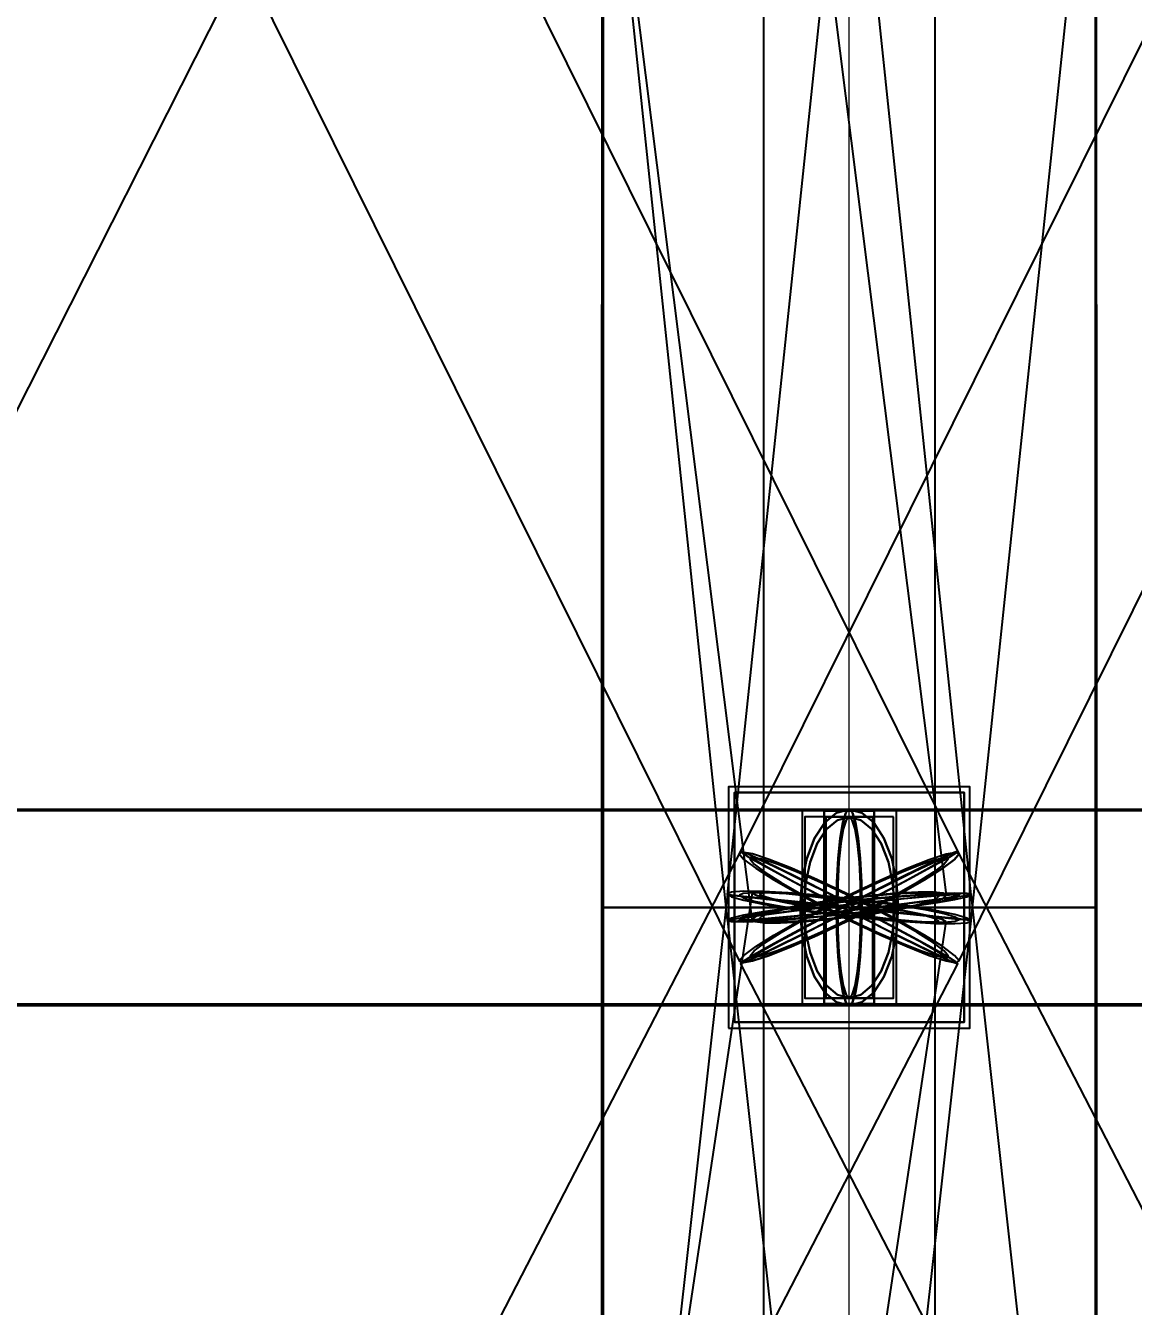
# Model space of a CAD drawing. Header units: millimetres. Extents: x -123812 to 252100, y -3000 to 639000.
# Drawn here: x -1707 to 589, y 474173 to 476827 of the extents above; entities that cross this region are included whole.
import ezdxf

# ---------------------------------------------------------------- set-up
doc = ezdxf.new("R2010")
doc.units = ezdxf.units.MM
for name, color, linetype, lineweight in [('D-BMK-AXIS', 7, 'Continuous', 13), ('D-STR-DIM', 7, 'Continuous', 13), ('D-STR-STRC', 7, 'Continuous', 25)]:
    doc.layers.add(name, color=color, linetype=linetype, lineweight=lineweight)
doc.styles.add('OpenSansCondensed-Light', font='OpenSansCondensed-Light.ttf')
doc.styles.add('TOWER_UNICODE', font='Arial Unicode.ttf')
doc.dimstyles.new('EZDXF', dxfattribs={"dimtxt": 0.25, "dimasz": 0.175, "dimexe": 0.375, "dimexo": 0.125, "dimgap": 0.1, "dimtad": 1, "dimlfac": 100, "dimzin": 12, "dimdsep": 46, "dimtxsty": 'OpenSansCondensed-Light', "dimblk": 'ARCHTICK', "dimcen": 2.5, "dimazin": 3, "dimtfac": 0.5, "dimtmove": 2, "dimatfit": 3})

# ---------------------------------------------------------------- blocks, each defined once
blk = doc.blocks.new('_ARCHTICK')
at = {"color": 0, "linetype": 'BYBLOCK', "const_width": 0.15}
blk.add_lwpolyline([(-0.5, -0.5), (0.5, 0.5)], dxfattribs=at)

msp = doc.modelspace()

# ---------------------------------------------------------------- linework, layer by layer
at = {"layer": 'D-BMK-AXIS'}
msp.add_line((0, -3000), (0, 639000), dxfattribs=at)
at = {"layer": 'D-STR-STRC'}
for points in [[(-2972.9, 496974.8), (-201.6, 474974.8), (-194.8, 474970.6), (-174.6, 474968.4), (-142.6, 474968.3), (-100.8, 474970.4), (-52.2, 474974.5), (0, 474980.3), (52.2, 474987.5), (100.8, 474995.5), (142.6, 475003.9), (174.6, 475011.9), (194.8, 475019.2), (201.6, 475025.2), (-2569.7, 497025.2)], [(-2561.9, 496973.6), (-252.6, 474973.6), (-244, 474971), (-218.8, 474970.4), (-178.6, 474971.8), (-126.3, 474975.2), (-65.4, 474980.2), (0, 474986.6), (65.4, 474993.9), (126.3, 475001.6), (178.6, 475009.2), (218.8, 475016.2), (244, 475022.1), (252.6, 475026.4), (-2056.6, 497026.4)], [(2056.6, 497026.5), (-252.6, 475026.5), (-244, 475025.3), (-218.8, 475022.4), (-178.6, 475018), (-126.3, 475012.4), (-65.4, 475005.9), (0, 474999), (65.4, 474992.1), (126.3, 474985.8), (178.6, 474980.5), (218.8, 474976.5), (244, 474974.1), (252.6, 474973.5), (2561.9, 496973.5)], [(-226.2, 480114.8), (-2756.9, 475114.8), (-2752.8, 475110.9), (-2733.5, 475099.5), (-2700.5, 475081.2), (-2655.8, 475057.4), (-2602.7, 475029.7), (-2544.6, 475000), (-2485.6, 474970.3), (-2429.6, 474942.6), (-2380.5, 474918.8), (-2341.7, 474900.5), (-2315.8, 474889.1), (-2304.5, 474885.2), (226.2, 479885.2)], [(-2708, 479889.1), (-227.7, 474889.1), (-221.7, 474885.2), (-200.6, 474889.1), (-165.9, 474900.5), (-119.9, 474918.8), (-65.6, 474942.6), (-7, 474970.3), (52.2, 475000), (107.8, 475029.7), (156.1, 475057.4), (193.7, 475081.2), (218.1, 475099.5), (227.7, 475110.9), (-2252.7, 480110.9)], [(2252.7, 480110.9), (-227.7, 475110.9), (-218.1, 475099.5), (-193.7, 475081.2), (-156.1, 475057.4), (-107.8, 475029.7), (-52.2, 475000), (7, 474970.3), (65.6, 474942.6), (119.9, 474918.8), (165.9, 474900.5), (200.6, 474889.1), (221.7, 474885.2), (227.7, 474889.1), (2708, 479889.1)], [(-3239.8, 474796.8), (0, 474796.8), (26.3, 474803.7), (50.8, 474824), (71.8, 474856.3), (88, 474898.4), (98.1, 474947.4), (101.6, 475000), (98.1, 475052.6), (88, 475101.6), (71.8, 475143.7), (50.8, 475176), (26.3, 475196.3), (0, 475203.2), (-3239.8, 475203.2)], [(-3239.8, 474796.8), (0, 474796.8), (26.3, 474803.7), (50.8, 474824), (71.8, 474856.3), (88, 474898.4), (98.1, 474947.4), (101.6, 475000), (98.1, 475052.6), (88, 475101.6), (71.8, 475143.7), (50.8, 475176), (26.3, 475196.3), (0, 475203.2), (-3239.8, 475203.2)], [(-2530.7, 474796.8), (0, 474796.8), (6.9, 474803.7), (13.3, 474824), (18.8, 474856.3), (23, 474898.4), (25.6, 474947.4), (26.5, 475000), (25.6, 475052.6), (23, 475101.6), (18.8, 475143.7), (13.3, 475176), (6.9, 475196.3), (0, 475203.2), (-2530.7, 475203.2)], [(-2530.7, 474796.8), (0, 474796.8), (6.9, 474803.7), (13.3, 474824), (18.8, 474856.3), (23, 474898.4), (25.6, 474947.4), (26.5, 475000), (25.6, 475052.6), (23, 475101.6), (18.8, 475143.7), (13.3, 475176), (6.9, 475196.3), (0, 475203.2), (-2530.7, 475203.2)], [(3239.8, 475203.2), (0, 475203.2), (-26.3, 475196.3), (-50.8, 475176), (-71.8, 475143.7), (-88, 475101.6), (-98.1, 475052.6), (-101.6, 475000), (-98.1, 474947.4), (-88, 474898.4), (-71.8, 474856.3), (-50.8, 474824), (-26.3, 474803.7), (0, 474796.8), (3239.8, 474796.8)], [(3239.8, 475203.2), (0, 475203.2), (-26.3, 475196.3), (-50.8, 475176), (-71.8, 475143.7), (-88, 475101.6), (-98.1, 475052.6), (-101.6, 475000), (-98.1, 474947.4), (-88, 474898.4), (-71.8, 474856.3), (-50.8, 474824), (-26.3, 474803.7), (0, 474796.8), (3239.8, 474796.8)], [(2530.7, 475203.2), (0, 475203.2), (-6.9, 475196.3), (-13.3, 475176), (-18.8, 475143.7), (-23, 475101.6), (-25.6, 475052.6), (-26.5, 475000), (-25.6, 474947.4), (-23, 474898.4), (-18.8, 474856.3), (-13.3, 474824), (-6.9, 474803.7), (0, 474796.8), (2530.7, 474796.8)], [(2530.7, 475203.2), (0, 475203.2), (-6.9, 475196.3), (-13.3, 475176), (-18.8, 475143.7), (-23, 475101.6), (-25.6, 475052.6), (-26.5, 475000), (-25.6, 474947.4), (-23, 474898.4), (-18.8, 474856.3), (-13.3, 474824), (-6.9, 474803.7), (0, 474796.8), (2530.7, 474796.8)], [(-2355.7, 469883.3), (225.3, 474883.3), (221.3, 474887.3), (202.2, 474899), (169.4, 474917.5), (125, 474941.7), (72.1, 474969.8), (14.3, 475000), (-44.5, 475030.2), (-100.3, 475058.3), (-149.2, 475082.5), (-187.9, 475101), (-213.9, 475112.7), (-225.3, 475116.7), (-2806.3, 470116.7)], [(2806.3, 470116.7), (225.3, 475116.7), (213.9, 475112.7), (187.9, 475101), (149.2, 475082.5), (100.3, 475058.3), (44.5, 475030.2), (-14.3, 475000), (-72.1, 474969.8), (-125, 474941.7), (-169.4, 474917.5), (-202.2, 474899), (-221.3, 474887.3), (-225.3, 474883.3), (2355.7, 469883.3)], [(-3571.2, 449969.8), (200.9, 474969.8), (194.1, 474974.1), (174, 474980.2), (142.1, 474987.6), (100.5, 474995.9), (52, 475004.4), (0, 475012.7), (-52, 475020.1), (-100.5, 475026.1), (-142.1, 475030.3), (-174, 475032.5), (-194.1, 475032.5), (-200.9, 475030.2), (-3973.1, 450030.2)], [(-2529.9, 449972.1), (252.4, 474972.1), (243.8, 474977.9), (218.6, 474985.2), (178.5, 474993.5), (126.2, 475002.3), (65.3, 475010.9), (0, 475018.8), (-65.3, 475025.4), (-126.2, 475030.2), (-178.5, 475033), (-218.6, 475033.6), (-243.8, 475031.9), (-252.4, 475027.9), (-3034.8, 450027.9)], [(3034.7, 450028.1), (252.4, 475028.1), (243.8, 475028.7), (218.6, 475027.4), (178.5, 475024.2), (126.2, 475019.4), (65.3, 475013.2), (0, 475006.2), (-65.3, 474998.7), (-126.2, 474991.3), (-178.5, 474984.5), (-218.6, 474978.8), (-243.8, 474974.5), (-252.4, 474971.9), (2529.9, 449971.9)]]:
    msp.add_lwpolyline(points, dxfattribs=at)
for points in [[(-177.8, 497000), (-177.8, 475000), (177.8, 475000), (177.8, 497000)], [(-177.8, 475000), (177.8, 475000), (177.8, 497000), (-177.8, 497000)], [(-513.1, 475000), (513.1, 475000), (511.9, 480000), (-511.9, 480000)], [(-513.1, 475000), (513.1, 475000), (511.9, 480000), (-511.9, 480000)], [(-510.1, 475000), (510.1, 475000), (509.6, 480000), (-509.6, 480000)], [(-250, 474750), (250, 474750), (250, 475250), (-250, 475250)], [(-250, 474750), (250, 474750), (250, 475250), (-250, 475250)], [(-238, 475238), (238, 475238), (238, 474762), (-238, 474762)], [(238, 475238), (-238, 475238), (-238, 474762), (238, 474762)], [(-4362.1, 474800), (97.8, 474800), (97.8, 475200), (-4362.1, 475200)], [(-4316, 474800), (51.8, 474800), (51.8, 475200), (-4316, 475200)], [(-4316, 474800), (51.8, 474800), (51.8, 475200), (-4316, 475200)], [(-101.6, 475000), (-98.1, 474947.4), (-88, 474898.4), (-71.8, 474856.3), (-50.8, 474824), (-26.3, 474803.7), (0, 474796.8), (26.3, 474803.7), (50.8, 474824), (71.8, 474856.3), (88, 474898.4), (98.1, 474947.4), (101.6, 475000), (98.1, 475052.6), (88, 475101.6), (71.8, 475143.7), (50.8, 475176), (26.3, 475196.3), (0, 475203.2), (-26.3, 475196.3), (-50.8, 475176), (-71.8, 475143.7), (-88, 475101.6), (-98.1, 475052.6)], [(-101.6, 475000), (-98.1, 474947.4), (-88, 474898.4), (-71.8, 474856.3), (-50.8, 474824), (-26.3, 474803.7), (0, 474796.8), (26.3, 474803.7), (50.8, 474824), (71.8, 474856.3), (88, 474898.4), (98.1, 474947.4), (101.6, 475000), (98.1, 475052.6), (88, 475101.6), (71.8, 475143.7), (50.8, 475176), (26.3, 475196.3), (0, 475203.2), (-26.3, 475196.3), (-50.8, 475176), (-71.8, 475143.7), (-88, 475101.6), (-98.1, 475052.6)], [(101.6, 475000), (98.1, 474947.4), (88, 474898.4), (71.8, 474856.3), (50.8, 474824), (26.3, 474803.7), (0, 474796.8), (-26.3, 474803.7), (-50.8, 474824), (-71.8, 474856.3), (-88, 474898.4), (-98.1, 474947.4), (-101.6, 475000), (-98.1, 475052.6), (-88, 475101.6), (-71.8, 475143.7), (-50.8, 475176), (-26.3, 475196.3), (0, 475203.2), (26.3, 475196.3), (50.8, 475176), (71.8, 475143.7), (88, 475101.6), (98.1, 475052.6)], [(101.6, 475000), (98.1, 474947.4), (88, 474898.4), (71.8, 474856.3), (50.8, 474824), (26.3, 474803.7), (0, 474796.8), (-26.3, 474803.7), (-50.8, 474824), (-71.8, 474856.3), (-88, 474898.4), (-98.1, 474947.4), (-101.6, 475000), (-98.1, 475052.6), (-88, 475101.6), (-71.8, 475143.7), (-50.8, 475176), (-26.3, 475196.3), (0, 475203.2), (26.3, 475196.3), (50.8, 475176), (71.8, 475143.7), (88, 475101.6), (98.1, 475052.6)], [(97.8, 475200), (-97.8, 475200), (-97.8, 474800), (97.8, 474800)], [(51.8, 475200), (-51.8, 475200), (-51.8, 474800), (51.8, 474800)], [(51.8, 475200), (-51.8, 475200), (-51.8, 474800), (51.8, 474800)], [(-51.8, 474800), (4316, 474800), (4316, 475200), (-51.8, 475200)], [(-51.8, 475200), (51.8, 475200), (51.8, 474800), (-51.8, 474800)], [(-51.8, 474800), (4316, 474800), (4316, 475200), (-51.8, 475200)], [(-51.8, 475200), (51.8, 475200), (51.8, 474800), (-51.8, 474800)], [(-26.5, 475000), (-25.6, 474947.4), (-23, 474898.4), (-18.8, 474856.3), (-13.3, 474824), (-6.9, 474803.7), (0, 474796.8), (6.9, 474803.7), (13.3, 474824), (18.8, 474856.3), (23, 474898.4), (25.6, 474947.4), (26.5, 475000), (25.6, 475052.6), (23, 475101.6), (18.8, 475143.7), (13.3, 475176), (6.9, 475196.3), (0, 475203.2), (-6.9, 475196.3), (-13.3, 475176), (-18.8, 475143.7), (-23, 475101.6), (-25.6, 475052.6)], [(-26.5, 475000), (-25.6, 474947.4), (-23, 474898.4), (-18.8, 474856.3), (-13.3, 474824), (-6.9, 474803.7), (0, 474796.8), (6.9, 474803.7), (13.3, 474824), (18.8, 474856.3), (23, 474898.4), (25.6, 474947.4), (26.5, 475000), (25.6, 475052.6), (23, 475101.6), (18.8, 475143.7), (13.3, 475176), (6.9, 475196.3), (0, 475203.2), (-6.9, 475196.3), (-13.3, 475176), (-18.8, 475143.7), (-23, 475101.6), (-25.6, 475052.6)], [(26.5, 475000), (25.6, 474947.4), (23, 474898.4), (18.8, 474856.3), (13.3, 474824), (6.9, 474803.7), (0, 474796.8), (-6.9, 474803.7), (-13.3, 474824), (-18.8, 474856.3), (-23, 474898.4), (-25.6, 474947.4), (-26.5, 475000), (-25.6, 475052.6), (-23, 475101.6), (-18.8, 475143.7), (-13.3, 475176), (-6.9, 475196.3), (0, 475203.2), (6.9, 475196.3), (13.3, 475176), (18.8, 475143.7), (23, 475101.6), (25.6, 475052.6)], [(26.5, 475000), (25.6, 474947.4), (23, 474898.4), (18.8, 474856.3), (13.3, 474824), (6.9, 474803.7), (0, 474796.8), (-6.9, 474803.7), (-13.3, 474824), (-18.8, 474856.3), (-23, 474898.4), (-25.6, 474947.4), (-26.5, 475000), (-25.6, 475052.6), (-23, 475101.6), (-18.8, 475143.7), (-13.3, 475176), (-6.9, 475196.3), (0, 475203.2), (6.9, 475196.3), (13.3, 475176), (18.8, 475143.7), (23, 475101.6), (25.6, 475052.6)], [(-93.6, 475000), (-90.4, 474951.5), (-81.1, 474906.4), (-66.2, 474867.6), (-46.8, 474837.9), (-24.2, 474819.2), (0, 474812.8), (24.2, 474819.2), (46.8, 474837.9), (66.2, 474867.6), (81.1, 474906.4), (90.4, 474951.5), (93.6, 475000), (90.4, 475048.5), (81.1, 475093.6), (66.2, 475132.4), (46.8, 475162.1), (24.2, 475180.8), (0, 475187.2), (-24.2, 475180.8), (-46.8, 475162.1), (-66.2, 475132.4), (-81.1, 475093.6), (-90.4, 475048.5)], [(-93.6, 475000), (-90.4, 474951.5), (-81.1, 474906.4), (-66.2, 474867.6), (-46.8, 474837.9), (-24.2, 474819.2), (0, 474812.8), (24.2, 474819.2), (46.8, 474837.9), (66.2, 474867.6), (81.1, 474906.4), (90.4, 474951.5), (93.6, 475000), (90.4, 475048.5), (81.1, 475093.6), (66.2, 475132.4), (46.8, 475162.1), (24.2, 475180.8), (0, 475187.2), (-24.2, 475180.8), (-46.8, 475162.1), (-66.2, 475132.4), (-81.1, 475093.6), (-90.4, 475048.5)], [(93.6, 475000), (90.4, 474951.5), (81.1, 474906.4), (66.2, 474867.6), (46.8, 474837.9), (24.2, 474819.2), (0, 474812.8), (-24.2, 474819.2), (-46.8, 474837.9), (-66.2, 474867.6), (-81.1, 474906.4), (-90.4, 474951.5), (-93.6, 475000), (-90.4, 475048.5), (-81.1, 475093.6), (-66.2, 475132.4), (-46.8, 475162.1), (-24.2, 475180.8), (0, 475187.2), (24.2, 475180.8), (46.8, 475162.1), (66.2, 475132.4), (81.1, 475093.6), (90.4, 475048.5)], [(93.6, 475000), (90.4, 474951.5), (81.1, 474906.4), (66.2, 474867.6), (46.8, 474837.9), (24.2, 474819.2), (0, 474812.8), (-24.2, 474819.2), (-46.8, 474837.9), (-66.2, 474867.6), (-81.1, 474906.4), (-90.4, 474951.5), (-93.6, 475000), (-90.4, 475048.5), (-81.1, 475093.6), (-66.2, 475132.4), (-46.8, 475162.1), (-24.2, 475180.8), (0, 475187.2), (24.2, 475180.8), (46.8, 475162.1), (66.2, 475132.4), (81.1, 475093.6), (90.4, 475048.5)], [(92, 475188), (-92, 475188), (-92, 474812), (92, 474812)], [(48.7, 475188), (-48.7, 475188), (-48.7, 474812), (48.7, 474812)], [(48.7, 475188), (-48.7, 475188), (-48.7, 474812), (48.7, 474812)], [(-48.7, 475188), (48.7, 475188), (48.7, 474812), (-48.7, 474812)], [(-48.7, 475188), (48.7, 475188), (48.7, 474812), (-48.7, 474812)], [(-24.4, 475000), (-23.6, 474951.5), (-21.2, 474906.4), (-17.3, 474867.6), (-12.2, 474837.9), (-6.3, 474819.2), (0, 474812.8), (6.3, 474819.2), (12.2, 474837.9), (17.3, 474867.6), (21.2, 474906.4), (23.6, 474951.5), (24.4, 475000), (23.6, 475048.5), (21.2, 475093.6), (17.3, 475132.4), (12.2, 475162.1), (6.3, 475180.8), (0, 475187.2), (-6.3, 475180.8), (-12.2, 475162.1), (-17.3, 475132.4), (-21.2, 475093.6), (-23.6, 475048.5)], [(-24.4, 475000), (-23.6, 474951.5), (-21.2, 474906.4), (-17.3, 474867.6), (-12.2, 474837.9), (-6.3, 474819.2), (0, 474812.8), (6.3, 474819.2), (12.2, 474837.9), (17.3, 474867.6), (21.2, 474906.4), (23.6, 474951.5), (24.4, 475000), (23.6, 475048.5), (21.2, 475093.6), (17.3, 475132.4), (12.2, 475162.1), (6.3, 475180.8), (0, 475187.2), (-6.3, 475180.8), (-12.2, 475162.1), (-17.3, 475132.4), (-21.2, 475093.6), (-23.6, 475048.5)], [(24.4, 475000), (23.6, 474951.5), (21.2, 474906.4), (17.3, 474867.6), (12.2, 474837.9), (6.3, 474819.2), (0, 474812.8), (-6.3, 474819.2), (-12.2, 474837.9), (-17.3, 474867.6), (-21.2, 474906.4), (-23.6, 474951.5), (-24.4, 475000), (-23.6, 475048.5), (-21.2, 475093.6), (-17.3, 475132.4), (-12.2, 475162.1), (-6.3, 475180.8), (0, 475187.2), (6.3, 475180.8), (12.2, 475162.1), (17.3, 475132.4), (21.2, 475093.6), (23.6, 475048.5)], [(24.4, 475000), (23.6, 474951.5), (21.2, 474906.4), (17.3, 474867.6), (12.2, 474837.9), (6.3, 474819.2), (0, 474812.8), (-6.3, 474819.2), (-12.2, 474837.9), (-17.3, 474867.6), (-21.2, 474906.4), (-23.6, 474951.5), (-24.4, 475000), (-23.6, 475048.5), (-21.2, 475093.6), (-17.3, 475132.4), (-12.2, 475162.1), (-6.3, 475180.8), (0, 475187.2), (6.3, 475180.8), (12.2, 475162.1), (17.3, 475132.4), (21.2, 475093.6), (23.6, 475048.5)], [(-14.3, 475000), (44.5, 474969.8), (100.3, 474941.7), (149.2, 474917.5), (187.9, 474899), (213.9, 474887.3), (225.3, 474883.3), (221.3, 474887.3), (202.2, 474899), (169.4, 474917.5), (125, 474941.7), (72.1, 474969.8), (14.3, 475000), (-44.5, 475030.2), (-100.3, 475058.3), (-149.2, 475082.5), (-187.9, 475101), (-213.9, 475112.7), (-225.3, 475116.7), (-221.3, 475112.7), (-202.2, 475101), (-169.4, 475082.5), (-125, 475058.3), (-72.1, 475030.2)], [(14.3, 475000), (-44.5, 474969.8), (-100.3, 474941.7), (-149.2, 474917.5), (-187.9, 474899), (-213.9, 474887.3), (-225.3, 474883.3), (-221.3, 474887.3), (-202.2, 474899), (-169.4, 474917.5), (-125, 474941.7), (-72.1, 474969.8), (-14.3, 475000), (44.5, 475030.2), (100.3, 475058.3), (149.2, 475082.5), (187.9, 475101), (213.9, 475112.7), (225.3, 475116.7), (221.3, 475112.7), (202.2, 475101), (169.4, 475082.5), (125, 475058.3), (72.1, 475030.2)], [(52.2, 475000), (-7, 474970.3), (-65.6, 474942.6), (-119.9, 474918.8), (-165.9, 474900.5), (-200.6, 474889.1), (-221.7, 474885.2), (-227.7, 474889.1), (-218.1, 474900.5), (-193.7, 474918.8), (-156.1, 474942.6), (-107.8, 474970.3), (-52.2, 475000), (7, 475029.7), (65.6, 475057.4), (119.9, 475081.2), (165.9, 475099.5), (200.6, 475110.9), (221.7, 475114.8), (227.7, 475110.9), (218.1, 475099.5), (193.7, 475081.2), (156.1, 475057.4), (107.8, 475029.7)], [(-52.2, 475000), (7, 474970.3), (65.6, 474942.6), (119.9, 474918.8), (165.9, 474900.5), (200.6, 474889.1), (221.7, 474885.2), (227.7, 474889.1), (218.1, 474900.5), (193.7, 474918.8), (156.1, 474942.6), (107.8, 474970.3), (52.2, 475000), (-7, 475029.7), (-65.6, 475057.4), (-119.9, 475081.2), (-165.9, 475099.5), (-200.6, 475110.9), (-221.7, 475114.8), (-227.7, 475110.9), (-218.1, 475099.5), (-193.7, 475081.2), (-156.1, 475057.4), (-107.8, 475029.7)], [(47.1, 475000), (-6.3, 474973.2), (-59.2, 474948.2), (-108.1, 474926.8), (-149.6, 474910.3), (-180.9, 474900), (-199.9, 474896.5), (-205.3, 474900), (-196.7, 474910.3), (-174.6, 474926.8), (-140.7, 474948.2), (-97.2, 474973.2), (-47.1, 475000), (6.3, 475026.8), (59.2, 475051.8), (108.1, 475073.2), (149.6, 475089.7), (180.9, 475100), (199.9, 475103.5), (205.3, 475100), (196.7, 475089.7), (174.6, 475073.2), (140.7, 475051.8), (97.2, 475026.8)], [(-47.1, 475000), (6.3, 474973.2), (59.2, 474948.2), (108.1, 474926.8), (149.6, 474910.3), (180.9, 474900), (199.9, 474896.5), (205.3, 474900), (196.7, 474910.3), (174.6, 474926.8), (140.7, 474948.2), (97.2, 474973.2), (47.1, 475000), (-6.3, 475026.8), (-59.2, 475051.8), (-108.1, 475073.2), (-149.6, 475089.7), (-180.9, 475100), (-199.9, 475103.5), (-205.3, 475100), (-196.7, 475089.7), (-174.6, 475073.2), (-140.7, 475051.8), (-97.2, 475026.8)], [(-12.9, 475000), (40.1, 474972.8), (90.4, 474947.4), (134.5, 474925.6), (169.5, 474908.9), (192.8, 474898.4), (203.1, 474894.8), (199.5, 474898.4), (182.3, 474908.9), (152.7, 474925.6), (112.7, 474947.4), (65, 474972.8), (12.9, 475000), (-40.1, 475027.2), (-90.4, 475052.6), (-134.5, 475074.4), (-169.5, 475091.1), (-192.8, 475101.6), (-203.1, 475105.2), (-199.5, 475101.6), (-182.3, 475091.1), (-152.7, 475074.4), (-112.7, 475052.6), (-65, 475027.2)], [(12.9, 475000), (-40.1, 474972.8), (-90.4, 474947.4), (-134.5, 474925.6), (-169.5, 474908.9), (-192.8, 474898.4), (-203.1, 474894.8), (-199.5, 474898.4), (-182.3, 474908.9), (-152.7, 474925.6), (-112.7, 474947.4), (-65, 474972.8), (-12.9, 475000), (40.1, 475027.2), (90.4, 475052.6), (134.5, 475074.4), (169.5, 475091.1), (192.8, 475101.6), (203.1, 475105.2), (199.5, 475101.6), (182.3, 475091.1), (152.7, 475074.4), (112.7, 475052.6), (65, 475027.2)], [(0, 475013.4), (-65.4, 475006.1), (-126.3, 474998.4), (-178.6, 474990.8), (-218.8, 474983.8), (-244, 474977.9), (-252.6, 474973.6), (-244, 474971), (-218.8, 474970.4), (-178.6, 474971.8), (-126.3, 474975.2), (-65.4, 474980.2), (0, 474986.6), (65.4, 474993.9), (126.3, 475001.6), (178.6, 475009.2), (218.8, 475016.2), (244, 475022.1), (252.6, 475026.4), (244, 475029), (218.8, 475029.6), (178.6, 475028.2), (126.3, 475024.8), (65.4, 475019.8)], [(0, 474999), (-65.4, 475005.9), (-126.3, 475012.4), (-178.6, 475018), (-218.8, 475022.4), (-244, 475025.3), (-252.6, 475026.5), (-244, 475025.9), (-218.8, 475023.5), (-178.6, 475019.5), (-126.3, 475014.2), (-65.4, 475007.9), (0, 475001), (65.4, 474994.1), (126.3, 474987.6), (178.6, 474982), (218.8, 474977.6), (244, 474974.7), (252.6, 474973.5), (244, 474974.1), (218.8, 474976.5), (178.6, 474980.5), (126.3, 474985.8), (65.4, 474992.1)], [(0, 475018.8), (-65.3, 475025.4), (-126.2, 475030.2), (-178.5, 475033), (-218.6, 475033.6), (-243.8, 475031.9), (-252.4, 475027.9), (-243.8, 475022.1), (-218.6, 475014.8), (-178.5, 475006.5), (-126.2, 474997.7), (-65.3, 474989.1), (0, 474981.2), (65.3, 474974.6), (126.2, 474969.8), (178.5, 474967), (218.6, 474966.4), (243.8, 474968.1), (252.4, 474972.1), (243.8, 474977.9), (218.6, 474985.2), (178.5, 474993.5), (126.2, 475002.3), (65.3, 475010.9)], [(0, 475006.2), (-65.3, 474998.7), (-126.2, 474991.3), (-178.5, 474984.5), (-218.6, 474978.8), (-243.8, 474974.5), (-252.4, 474971.9), (-243.8, 474971.3), (-218.6, 474972.6), (-178.5, 474975.8), (-126.2, 474980.6), (-65.3, 474986.8), (0, 474993.8), (65.3, 475001.3), (126.2, 475008.7), (178.5, 475015.5), (218.6, 475021.2), (243.8, 475025.5), (252.4, 475028.1), (243.8, 475028.7), (218.6, 475027.4), (178.5, 475024.2), (126.2, 475019.4), (65.3, 475013.2)], [(0, 475012.1), (-58.9, 475005.5), (-113.9, 474998.5), (-161, 474991.7), (-197.2, 474985.4), (-220, 474980.1), (-227.8, 474976.2), (-220, 474973.9), (-197.2, 474973.3), (-161, 474974.6), (-113.9, 474977.6), (-58.9, 474982.2), (0, 474987.9), (58.9, 474994.5), (113.9, 475001.5), (161, 475008.3), (197.2, 475014.6), (220, 475019.9), (227.8, 475023.8), (220, 475026.1), (197.2, 475026.7), (161, 475025.4), (113.9, 475022.4), (58.9, 475017.8)], [(0, 474999.1), (-58.9, 475005.3), (-113.9, 475011.1), (-161, 475016.2), (-197.2, 475020.2), (-220, 475022.8), (-227.7, 475023.9), (-220, 475023.3), (-197.2, 475021.2), (-161, 475017.6), (-113.9, 475012.8), (-58.9, 475007.1), (0, 475000.9), (58.9, 474994.7), (113.9, 474988.9), (161, 474983.8), (197.2, 474979.8), (220, 474977.2), (227.7, 474976.1), (220, 474976.7), (197.2, 474978.8), (161, 474982.4), (113.9, 474987.2), (58.9, 474992.9)], [(0, 475016.9), (-58.9, 475022.9), (-113.8, 475027.3), (-160.9, 475029.8), (-197.1, 475030.3), (-219.8, 475028.7), (-227.6, 475025.2), (-219.8, 475019.9), (-197.1, 475013.3), (-160.9, 475005.8), (-113.8, 474997.9), (-58.9, 474990.2), (0, 474983.1), (58.9, 474977.1), (113.8, 474972.7), (160.9, 474970.2), (197.1, 474969.7), (219.8, 474971.3), (227.6, 474974.8), (219.8, 474980.1), (197.1, 474986.7), (160.9, 474994.2), (113.8, 475002.1), (58.9, 475009.8)], [(0, 475005.5), (-58.9, 474998.8), (-113.8, 474992.1), (-160.9, 474986), (-197.1, 474980.9), (-219.8, 474977), (-227.6, 474974.7), (-219.8, 474974.1), (-197.1, 474975.3), (-160.9, 474978.2), (-113.8, 474982.5), (-58.9, 474988.1), (0, 474994.5), (58.9, 475001.2), (113.8, 475007.9), (160.9, 475014), (197.1, 475019.1), (219.8, 475023), (227.6, 475025.3), (219.8, 475025.9), (197.1, 475024.7), (160.9, 475021.8), (113.8, 475017.5), (58.9, 475011.9)], [(0, 475019.7), (-52.2, 475012.5), (-100.8, 475004.5), (-142.6, 474996.1), (-174.6, 474988.1), (-194.8, 474980.8), (-201.6, 474974.8), (-194.8, 474970.6), (-174.6, 474968.4), (-142.6, 474968.3), (-100.8, 474970.4), (-52.2, 474974.5), (0, 474980.3), (52.2, 474987.5), (100.8, 474995.5), (142.6, 475003.9), (174.6, 475011.9), (194.8, 475019.2), (201.6, 475025.2), (194.8, 475029.4), (174.6, 475031.6), (142.6, 475031.7), (100.8, 475029.6), (52.2, 475025.5)], [(0, 475012.7), (-52, 475020.1), (-100.5, 475026.1), (-142.1, 475030.3), (-174, 475032.5), (-194.1, 475032.5), (-200.9, 475030.2), (-194.1, 475025.9), (-174, 475019.8), (-142.1, 475012.4), (-100.5, 475004.1), (-52, 474995.6), (0, 474987.3), (52, 474979.9), (100.5, 474973.9), (142.1, 474969.7), (174, 474967.5), (194.1, 474967.5), (200.9, 474969.8), (194.1, 474974.1), (174, 474980.2), (142.1, 474987.6), (100.5, 474995.9), (52, 475004.4)], [(0, 475018.1), (-48.1, 475011.5), (-92.9, 475004.1), (-131.3, 474996.4), (-160.9, 474989), (-179.4, 474982.3), (-185.7, 474976.8), (-179.4, 474972.9), (-160.9, 474970.9), (-131.3, 474970.8), (-92.9, 474972.7), (-48.1, 474976.5), (0, 474981.9), (48.1, 474988.5), (92.9, 474995.9), (131.3, 475003.6), (160.9, 475011), (179.4, 475017.7), (185.7, 475023.2), (179.4, 475027.1), (160.9, 475029.1), (131.3, 475029.2), (92.9, 475027.3), (48.1, 475023.5)], [(0, 475011.7), (-47.9, 475018.5), (-92.6, 475024), (-130.9, 475027.9), (-160.3, 475029.9), (-178.8, 475029.9), (-185.1, 475027.8), (-178.8, 475023.9), (-160.3, 475018.3), (-130.9, 475011.4), (-92.6, 475003.8), (-47.9, 474995.9), (0, 474988.3), (47.9, 474981.5), (92.6, 474976), (130.9, 474972.1), (160.3, 474970.1), (178.8, 474970.1), (185.1, 474972.2), (178.8, 474976.1), (160.3, 474981.7), (130.9, 474988.6), (92.6, 474996.2), (47.9, 475004.1)], [(-514.2, 470000), (514.2, 470000), (513.1, 475000), (-513.1, 475000)], [(-514.2, 470000), (514.2, 470000), (513.1, 475000), (-513.1, 475000)], [(513.1, 475000), (495.6, 475000), (444.3, 475000), (362.8, 475000), (256.5, 475000), (132.8, 475000), (0, 475000), (-132.8, 475000), (-256.5, 475000), (-362.8, 475000), (-444.3, 475000), (-495.6, 475000), (-513.1, 475000), (-495.6, 475000), (-444.3, 475000), (-362.8, 475000), (-256.5, 475000), (-132.8, 475000), (0, 475000), (132.8, 475000), (256.5, 475000), (362.8, 475000), (444.3, 475000), (495.6, 475000)], [(513.1, 475000), (495.6, 475000), (444.3, 475000), (362.8, 475000), (256.5, 475000), (132.8, 475000), (0, 475000), (-132.8, 475000), (-256.5, 475000), (-362.8, 475000), (-444.3, 475000), (-495.6, 475000), (-513.1, 475000), (-495.6, 475000), (-444.3, 475000), (-362.8, 475000), (-256.5, 475000), (-132.8, 475000), (0, 475000), (132.8, 475000), (256.5, 475000), (362.8, 475000), (444.3, 475000), (495.6, 475000)], [(513.1, 475000), (495.6, 475000), (444.3, 475000), (362.8, 475000), (256.5, 475000), (132.8, 475000), (0, 475000), (-132.8, 475000), (-256.5, 475000), (-362.8, 475000), (-444.3, 475000), (-495.6, 475000), (-513.1, 475000), (-495.6, 475000), (-444.3, 475000), (-362.8, 475000), (-256.5, 475000), (-132.8, 475000), (0, 475000), (132.8, 475000), (256.5, 475000), (362.8, 475000), (444.3, 475000), (495.6, 475000)], [(513.1, 475000), (495.6, 475000), (444.3, 475000), (362.8, 475000), (256.5, 475000), (132.8, 475000), (0, 475000), (-132.8, 475000), (-256.5, 475000), (-362.8, 475000), (-444.3, 475000), (-495.6, 475000), (-513.1, 475000), (-495.6, 475000), (-444.3, 475000), (-362.8, 475000), (-256.5, 475000), (-132.8, 475000), (0, 475000), (132.8, 475000), (256.5, 475000), (362.8, 475000), (444.3, 475000), (495.6, 475000)], [(-510.5, 470000), (510.5, 470000), (510.1, 475000), (-510.1, 475000)], [(510.1, 475000), (492.7, 475000), (441.7, 475000), (360.7, 475000), (255, 475000), (132, 475000), (0, 475000), (-132, 475000), (-255, 475000), (-360.7, 475000), (-441.7, 475000), (-492.7, 475000), (-510.1, 475000), (-492.7, 475000), (-441.7, 475000), (-360.7, 475000), (-255, 475000), (-132, 475000), (0, 475000), (132, 475000), (255, 475000), (360.7, 475000), (441.7, 475000), (492.7, 475000)], [(451.3, 475000), (435.9, 475000), (390.8, 475000), (319.1, 475000), (225.7, 475000), (116.8, 475000), (0, 475000), (-116.8, 475000), (-225.7, 475000), (-319.1, 475000), (-390.8, 475000), (-435.9, 475000), (-451.3, 475000), (-435.9, 475000), (-390.8, 475000), (-319.1, 475000), (-225.7, 475000), (-116.8, 475000), (0, 475000), (116.8, 475000), (225.7, 475000), (319.1, 475000), (390.8, 475000), (435.9, 475000)], [(451.3, 475000), (435.9, 475000), (390.8, 475000), (319.1, 475000), (225.7, 475000), (116.8, 475000), (0, 475000), (-116.8, 475000), (-225.7, 475000), (-319.1, 475000), (-390.8, 475000), (-435.9, 475000), (-451.3, 475000), (-435.9, 475000), (-390.8, 475000), (-319.1, 475000), (-225.7, 475000), (-116.8, 475000), (0, 475000), (116.8, 475000), (225.7, 475000), (319.1, 475000), (390.8, 475000), (435.9, 475000)], [(451.3, 475000), (435.9, 475000), (390.8, 475000), (319.1, 475000), (225.7, 475000), (116.8, 475000), (0, 475000), (-116.8, 475000), (-225.7, 475000), (-319.1, 475000), (-390.8, 475000), (-435.9, 475000), (-451.3, 475000), (-435.9, 475000), (-390.8, 475000), (-319.1, 475000), (-225.7, 475000), (-116.8, 475000), (0, 475000), (116.8, 475000), (225.7, 475000), (319.1, 475000), (390.8, 475000), (435.9, 475000)], [(451.3, 475000), (435.9, 475000), (390.8, 475000), (319.1, 475000), (225.7, 475000), (116.8, 475000), (0, 475000), (-116.8, 475000), (-225.7, 475000), (-319.1, 475000), (-390.8, 475000), (-435.9, 475000), (-451.3, 475000), (-435.9, 475000), (-390.8, 475000), (-319.1, 475000), (-225.7, 475000), (-116.8, 475000), (0, 475000), (116.8, 475000), (225.7, 475000), (319.1, 475000), (390.8, 475000), (435.9, 475000)], [(-177.8, 475000), (-177.8, 450000), (177.8, 450000), (177.8, 475000)], [(177.8, 475000), (171.7, 475000), (154, 475000), (125.7, 475000), (88.9, 475000), (46, 475000), (0, 475000), (-46, 475000), (-88.9, 475000), (-125.7, 475000), (-154, 475000), (-171.7, 475000), (-177.8, 475000), (-171.7, 475000), (-154, 475000), (-125.7, 475000), (-88.9, 475000), (-46, 475000), (0, 475000), (46, 475000), (88.9, 475000), (125.7, 475000), (154, 475000), (171.7, 475000)], [(-177.8, 450000), (177.8, 450000), (177.8, 475000), (-177.8, 475000)], [(177.8, 475000), (171.7, 475000), (154, 475000), (125.7, 475000), (88.9, 475000), (46, 475000), (0, 475000), (-46, 475000), (-88.9, 475000), (-125.7, 475000), (-154, 475000), (-171.7, 475000), (-177.8, 475000), (-171.7, 475000), (-154, 475000), (-125.7, 475000), (-88.9, 475000), (-46, 475000), (0, 475000), (46, 475000), (88.9, 475000), (125.7, 475000), (154, 475000), (171.7, 475000)]]:
    msp.add_lwpolyline(points, close=True, dxfattribs=at)

# ---------------------------------------------------------------- dimensions: what is measured, and where the dimension line sits
at = {"layer": 'D-STR-DIM'}
msp.add_linear_dim(base=(-112000, 0), p1=(0, 0), p2=(0, 634000), angle=90, dimstyle='EZDXF', override={"dimtxt": 8400, "dimasz": 3750, "dimexe": 2100, "dimexo": 1800, "dimgap": 2100, "dimtad": 1, "dimdec": 0, "dimlfac": 1, "dimlunit": 2, "dimtxsty": 'TOWER_UNICODE', "dimclrd": 7, "dimclre": 7, "dimclrt": 7}, dxfattribs=at).render()

doc.saveas('drawing.dxf')
